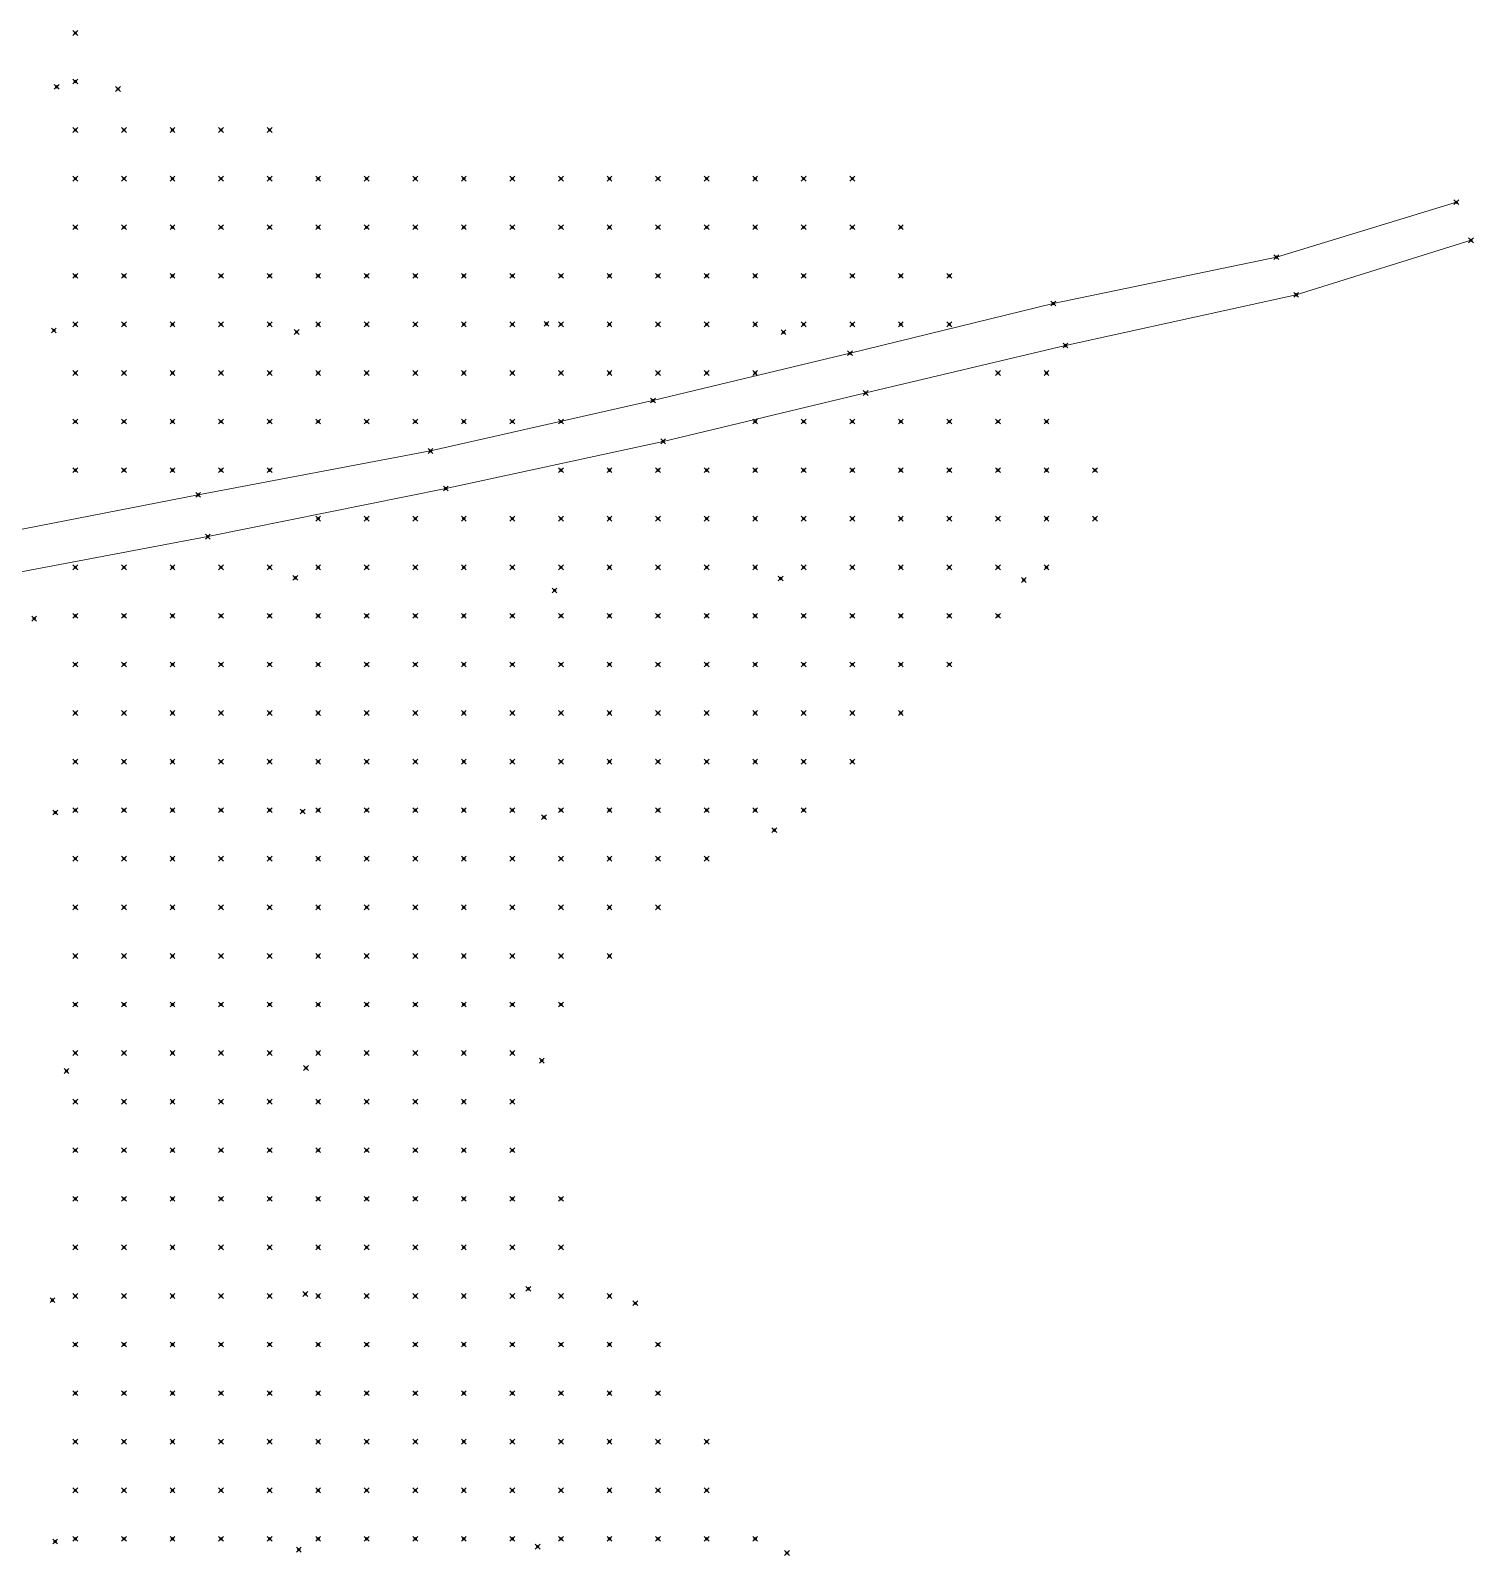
# Model space of a CAD drawing. Header units: metres. Extents: x 441556 to 446409, y 432338 to 461058.
# Drawn here: x 445916.2 to 446005.3, y 433949.2 to 434043.4 of the extents above; entities that cross this region are included whole.
import ezdxf

# ---------------------------------------------------------------- set-up
doc = ezdxf.new("R2010")
doc.units = ezdxf.units.M
doc.header["$MEASUREMENT"] = 0
doc.header["$PDMODE"] = 35
doc.header["$PDSIZE"] = 0.15
for name, color, linetype, lineweight in [('DTM-BRE-RevN_GRP_DRUM PAMANT', 2, 'Continuous', 0), ('DTM-NOK-RevN_LIDAR_co_lidar', 91, 'Continuous', 0), ('DTM-NOK-RevN_RTK', 32, 'Continuous', 0)]:
    doc.layers.add(name, color=color, linetype=linetype, lineweight=lineweight)

msp = doc.modelspace()

# ---------------------------------------------------------------- linework, layer by layer
at = {"layer": 'DTM-BRE-RevN_GRP_DRUM PAMANT'}
for p, q in [((445993.17, 434029.389, 325.339), (446004.287, 434032.781, 325.288)), ((446005.197, 434030.432, 325.224), (445994.392, 434027.061, 325.229)), ((445979.389, 434026.528, 325.02), (445993.17, 434029.389, 325.339)), ((445994.392, 434027.061, 325.229), (445980.14, 434023.937, 324.951)), ((445966.835, 434023.458, 324.558), (445979.389, 434026.528, 325.02)), ((445954.657, 434020.541, 324.44), (445966.835, 434023.458, 324.558)), ((445980.14, 434023.937, 324.951), (445967.8, 434021.005, 324.642)), ((445940.919, 434017.426, 324.207), (445954.657, 434020.541, 324.44)), ((445967.8, 434021.005, 324.642), (445955.287, 434018.016, 324.504)), ((445955.287, 434018.016, 324.504), (445941.865, 434015.106, 324.16)), ((445926.569, 434014.717, 323.95), (445940.919, 434017.426, 324.207)), ((445911.895, 434011.849, 323.585), (445926.569, 434014.717, 323.95)), ((445941.865, 434015.106, 324.16), (445927.158, 434012.135, 323.988)), ((445927.158, 434012.135, 323.988), (445912.917, 434009.455, 323.633))]:
    msp.add_line(p, q, dxfattribs=at)
at = {"layer": 'DTM-NOK-RevN_LIDAR_co_lidar'}
for p in [(445918.982, 434043.234, 323.942), (445918.982, 434040.235, 323.984), (445918.982, 434037.235, 324.032), (445921.981, 434037.235, 324.026), (445924.98, 434037.235, 324.042), (445927.98, 434037.235, 324.082), (445930.979, 434037.235, 324.092), (445918.982, 434034.236, 323.957), (445921.981, 434034.236, 323.948), (445924.98, 434034.236, 323.963), (445927.98, 434034.236, 323.98), (445930.979, 434034.236, 324.017), (445933.979, 434034.236, 324.087), (445936.978, 434034.236, 324.236), (445939.977, 434034.236, 324.233), (445942.977, 434034.236, 324.293), (445945.976, 434034.236, 324.396), (445948.976, 434034.236, 324.473), (445951.975, 434034.236, 324.574), (445954.974, 434034.236, 324.6), (445957.974, 434034.236, 324.653), (445960.973, 434034.236, 324.714), (445963.972, 434034.236, 324.743), (445966.972, 434034.236, 324.772), (445918.982, 434031.237, 323.984), (445921.981, 434031.237, 323.983), (445924.98, 434031.237, 323.989), (445927.98, 434031.237, 323.991), (445930.979, 434031.237, 324.053), (445933.979, 434031.237, 324.159), (445936.978, 434031.237, 324.219), (445939.977, 434031.237, 324.208), (445942.977, 434031.237, 324.246), (445945.976, 434031.237, 324.315), (445948.976, 434031.237, 324.371), (445951.975, 434031.237, 324.411), (445954.974, 434031.237, 324.466), (445957.974, 434031.237, 324.552), (445960.973, 434031.237, 324.607), (445963.972, 434031.237, 324.658), (445966.972, 434031.237, 324.708), (445969.971, 434031.237, 324.757), (445918.982, 434028.237, 323.988), (445921.981, 434028.237, 324.015), (445924.98, 434028.237, 323.982), (445927.98, 434028.237, 323.966), (445930.979, 434028.237, 323.983), (445933.979, 434028.237, 324.03), (445936.978, 434028.237, 324.094), (445939.977, 434028.237, 324.149), (445942.977, 434028.237, 324.226), (445945.976, 434028.237, 324.228), (445948.976, 434028.237, 324.264), (445951.975, 434028.237, 324.279), (445954.974, 434028.237, 324.375), (445957.974, 434028.237, 324.393), (445960.973, 434028.237, 324.476), (445963.972, 434028.237, 324.572), (445966.972, 434028.237, 324.734), (445969.971, 434028.237, 324.776), (445972.971, 434028.237, 324.846), (445918.982, 434025.238, 323.874), (445921.981, 434025.238, 323.871), (445924.98, 434025.238, 323.878), (445927.98, 434025.238, 323.886), (445930.979, 434025.238, 323.894), (445933.979, 434025.238, 323.951), (445936.978, 434025.238, 324.03), (445939.977, 434025.238, 324.089), (445942.977, 434025.238, 324.145), (445945.976, 434025.238, 324.2), (445948.976, 434025.238, 324.244), (445951.975, 434025.238, 324.279), (445954.974, 434025.238, 324.358), (445957.974, 434025.238, 324.375), (445960.973, 434025.238, 324.448), (445963.972, 434025.238, 324.547), (445966.972, 434025.238, 324.625), (445969.971, 434025.238, 324.713), (445972.971, 434025.238, 324.861), (445918.982, 434022.238, 323.785), (445921.981, 434022.238, 323.805), (445924.98, 434022.238, 323.798), (445927.98, 434022.238, 323.835), (445930.979, 434022.238, 323.872), (445933.979, 434022.238, 323.978), (445936.978, 434022.238, 324.049), (445939.977, 434022.238, 324.198), (445942.977, 434022.238, 324.15), (445945.976, 434022.238, 324.192), (445948.976, 434022.238, 324.252), (445951.975, 434022.238, 324.332), (445954.974, 434022.238, 324.401), (445957.974, 434022.238, 324.44), (445960.973, 434022.238, 324.489), (445975.97, 434022.238, 324.869), (445978.969, 434022.238, 324.957), (445918.982, 434019.239, 323.686), (445921.981, 434019.239, 323.793), (445924.98, 434019.239, 323.84), (445927.98, 434019.239, 323.851), (445930.979, 434019.239, 323.951), (445933.979, 434019.239, 324.003), (445936.978, 434019.239, 324.045), (445939.977, 434019.239, 324.135), (445942.977, 434019.239, 324.209), (445945.976, 434019.239, 324.288), (445948.976, 434019.239, 324.322), (445960.973, 434019.239, 324.432), (445963.972, 434019.239, 324.475), (445966.972, 434019.239, 324.541), (445969.971, 434019.239, 324.636), (445972.971, 434019.239, 324.736), (445975.97, 434019.239, 324.836), (445978.969, 434019.239, 324.896), (445918.982, 434016.24, 323.631), (445921.981, 434016.24, 323.778), (445924.98, 434016.24, 323.899), (445927.98, 434016.24, 323.98), (445930.979, 434016.24, 324.086), (445948.976, 434016.24, 324.335), (445951.975, 434016.24, 324.368), (445954.974, 434016.24, 324.448), (445957.974, 434016.24, 324.451), (445960.973, 434016.24, 324.452), (445963.972, 434016.24, 324.443), (445966.972, 434016.24, 324.565), (445969.971, 434016.24, 324.636), (445972.971, 434016.24, 324.721), (445975.97, 434016.24, 324.788), (445978.969, 434016.24, 324.824), (445981.969, 434016.24, 324.847), (445933.979, 434013.24, 323.985), (445936.978, 434013.24, 324.029), (445939.977, 434013.24, 324.136), (445942.977, 434013.24, 324.16), (445945.976, 434013.24, 324.21), (445948.976, 434013.24, 324.251), (445951.975, 434013.24, 324.216), (445954.974, 434013.24, 324.329), (445957.974, 434013.24, 324.387), (445960.973, 434013.24, 324.358), (445963.972, 434013.24, 324.435), (445966.972, 434013.24, 324.507), (445969.971, 434013.24, 324.59), (445972.971, 434013.24, 324.615), (445975.97, 434013.24, 324.648), (445978.969, 434013.24, 324.741), (445981.969, 434013.24, 324.804), (445918.982, 434010.241, 323.482), (445921.981, 434010.241, 323.629), (445924.98, 434010.241, 323.762), (445927.98, 434010.241, 323.791), (445930.979, 434010.241, 323.844), (445933.979, 434010.241, 323.942), (445936.978, 434010.241, 324.002), (445939.977, 434010.241, 324.121), (445942.977, 434010.241, 324.14), (445945.976, 434010.241, 324.203), (445948.976, 434010.241, 324.201), (445951.975, 434010.241, 324.229), (445954.974, 434010.241, 324.279), (445957.974, 434010.241, 324.332), (445960.973, 434010.241, 324.36), (445963.972, 434010.241, 324.403), (445966.972, 434010.241, 324.432), (445969.971, 434010.241, 324.468), (445972.971, 434010.241, 324.538), (445975.97, 434010.241, 324.604), (445978.969, 434010.241, 324.702), (445918.982, 434007.241, 323.345), (445921.981, 434007.241, 323.449), (445924.98, 434007.241, 323.611), (445927.98, 434007.241, 323.699), (445930.979, 434007.241, 323.842), (445933.979, 434007.241, 323.911), (445936.978, 434007.241, 323.961), (445939.977, 434007.241, 324.064), (445942.977, 434007.241, 324.1), (445945.976, 434007.241, 324.157), (445948.976, 434007.241, 324.196), (445951.975, 434007.241, 324.224), (445954.974, 434007.241, 324.214), (445957.974, 434007.241, 324.241), (445960.973, 434007.241, 324.283), (445963.972, 434007.241, 324.358), (445966.972, 434007.241, 324.401), (445969.971, 434007.241, 324.473), (445972.971, 434007.241, 324.557), (445975.97, 434007.241, 324.641), (445918.982, 434004.242, 323.351), (445921.981, 434004.242, 323.414), (445924.98, 434004.242, 323.553), (445927.98, 434004.242, 323.638), (445930.979, 434004.242, 323.797), (445933.979, 434004.242, 323.857), (445936.978, 434004.242, 323.905), (445939.977, 434004.242, 323.983), (445942.977, 434004.242, 324.005), (445945.976, 434004.242, 324.058), (445948.976, 434004.242, 324.107), (445951.975, 434004.242, 324.151), (445954.974, 434004.242, 324.226), (445957.974, 434004.242, 324.275), (445960.973, 434004.242, 324.324), (445963.972, 434004.242, 324.379), (445966.972, 434004.242, 324.406), (445969.971, 434004.242, 324.481), (445972.971, 434004.242, 324.55), (445918.982, 434001.243, 323.368), (445921.981, 434001.243, 323.418), (445924.98, 434001.243, 323.486), (445927.98, 434001.243, 323.565), (445930.979, 434001.243, 323.698), (445933.979, 434001.243, 323.79), (445936.978, 434001.243, 323.851), (445939.977, 434001.243, 323.932), (445942.977, 434001.243, 324.011), (445945.976, 434001.243, 324.089), (445948.976, 434001.243, 324.106), (445951.975, 434001.243, 324.18), (445954.974, 434001.243, 324.272), (445957.974, 434001.243, 324.249), (445960.973, 434001.243, 324.252), (445963.972, 434001.243, 324.327), (445966.972, 434001.243, 324.377), (445969.971, 434001.243, 324.501), (445918.982, 433998.243, 323.422), (445921.981, 433998.243, 323.462), (445924.98, 433998.243, 323.491), (445927.98, 433998.243, 323.587), (445930.979, 433998.243, 323.709), (445933.979, 433998.243, 323.805), (445936.978, 433998.243, 323.894), (445939.977, 433998.243, 323.943), (445942.977, 433998.243, 324.055), (445945.976, 433998.243, 324.039), (445948.976, 433998.243, 324.059), (445951.975, 433998.243, 324.121), (445954.974, 433998.243, 324.168), (445957.974, 433998.243, 324.218), (445960.973, 433998.243, 324.252), (445963.972, 433998.243, 324.332), (445966.972, 433998.243, 324.431), (445918.982, 433995.244, 323.536), (445921.981, 433995.244, 323.61), (445924.98, 433995.244, 323.627), (445927.98, 433995.244, 323.639), (445930.979, 433995.244, 323.63), (445933.979, 433995.244, 323.694), (445936.978, 433995.244, 323.725), (445939.977, 433995.244, 323.806), (445942.977, 433995.244, 323.888), (445945.976, 433995.244, 323.942), (445948.976, 433995.244, 324.036), (445951.975, 433995.244, 324.071), (445954.974, 433995.244, 324.077), (445957.974, 433995.244, 324.145), (445960.973, 433995.244, 324.203), (445963.972, 433995.244, 324.246), (445918.982, 433992.245, 323.498), (445921.981, 433992.245, 323.535), (445924.98, 433992.245, 323.553), (445927.98, 433992.245, 323.59), (445930.979, 433992.245, 323.601), (445933.979, 433992.245, 323.662), (445936.978, 433992.245, 323.712), (445939.977, 433992.245, 323.783), (445942.977, 433992.245, 323.826), (445945.976, 433992.245, 323.882), (445948.976, 433992.245, 323.981), (445951.975, 433992.245, 323.983), (445954.974, 433992.245, 323.991), (445957.974, 433992.245, 324.064), (445918.982, 433989.245, 323.477), (445921.981, 433989.245, 323.492), (445924.98, 433989.245, 323.538), (445927.98, 433989.245, 323.571), (445930.979, 433989.245, 323.584), (445933.979, 433989.245, 323.631), (445936.978, 433989.245, 323.673), (445939.977, 433989.245, 323.73), (445942.977, 433989.245, 323.754), (445945.976, 433989.245, 323.808), (445948.976, 433989.245, 323.836), (445951.975, 433989.245, 323.908), (445954.974, 433989.245, 323.977), (445918.982, 433986.246, 323.44), (445921.981, 433986.246, 323.477), (445924.98, 433986.246, 323.526), (445927.98, 433986.246, 323.566), (445930.979, 433986.246, 323.569), (445933.979, 433986.246, 323.59), (445936.978, 433986.246, 323.644), (445939.977, 433986.246, 323.715), (445942.977, 433986.246, 323.769), (445945.976, 433986.246, 323.841), (445948.976, 433986.246, 323.881), (445951.975, 433986.246, 323.951), (445918.982, 433983.246, 323.419), (445921.981, 433983.246, 323.466), (445924.98, 433983.246, 323.534), (445927.98, 433983.246, 323.555), (445930.979, 433983.246, 323.593), (445933.979, 433983.246, 323.648), (445936.978, 433983.246, 323.707), (445939.977, 433983.246, 323.75), (445942.977, 433983.246, 323.787), (445945.976, 433983.246, 323.785), (445948.976, 433983.246, 323.803), (445918.982, 433980.247, 323.488), (445921.981, 433980.247, 323.49), (445924.98, 433980.247, 323.519), (445927.98, 433980.247, 323.522), (445930.979, 433980.247, 323.576), (445933.979, 433980.247, 323.581), (445936.978, 433980.247, 323.571), (445939.977, 433980.247, 323.578), (445942.977, 433980.247, 323.616), (445945.976, 433980.247, 323.631), (445918.982, 433977.248, 323.354), (445921.981, 433977.248, 323.329), (445924.98, 433977.248, 323.341), (445927.98, 433977.248, 323.364), (445930.979, 433977.248, 323.411), (445933.979, 433977.248, 323.467), (445936.978, 433977.248, 323.475), (445939.977, 433977.248, 323.515), (445942.977, 433977.248, 323.543), (445945.976, 433977.248, 323.566), (445918.982, 433974.248, 323.243), (445921.981, 433974.248, 323.281), (445924.98, 433974.248, 323.3), (445927.98, 433974.248, 323.337), (445930.979, 433974.248, 323.35), (445933.979, 433974.248, 323.378), (445936.978, 433974.248, 323.435), (445939.977, 433974.248, 323.466), (445942.977, 433974.248, 323.509), (445945.976, 433974.248, 323.546), (445918.982, 433971.249, 323.233), (445921.981, 433971.249, 323.261), (445924.98, 433971.249, 323.281), (445927.98, 433971.249, 323.3), (445930.979, 433971.249, 323.342), (445933.979, 433971.249, 323.37), (445936.978, 433971.249, 323.414), (445939.977, 433971.249, 323.45), (445942.977, 433971.249, 323.504), (445945.976, 433971.249, 323.532), (445948.976, 433971.249, 323.571), (445918.982, 433968.249, 323.236), (445921.981, 433968.249, 323.238), (445924.98, 433968.249, 323.249), (445927.98, 433968.249, 323.276), (445930.979, 433968.249, 323.314), (445933.979, 433968.249, 323.353), (445936.978, 433968.249, 323.396), (445939.977, 433968.249, 323.431), (445942.977, 433968.249, 323.474), (445945.976, 433968.249, 323.512), (445948.976, 433968.249, 323.523), (445918.982, 433965.25, 323.184), (445921.981, 433965.25, 323.193), (445924.98, 433965.25, 323.22), (445927.98, 433965.25, 323.223), (445930.979, 433965.25, 323.263), (445933.979, 433965.25, 323.294), (445936.978, 433965.25, 323.326), (445939.977, 433965.25, 323.36), (445942.977, 433965.25, 323.411), (445945.976, 433965.25, 323.44), (445948.976, 433965.25, 323.475), (445951.975, 433965.25, 323.499), (445918.982, 433962.251, 323.129), (445921.981, 433962.251, 323.163), (445924.98, 433962.251, 323.214), (445927.98, 433962.251, 323.223), (445930.979, 433962.251, 323.264), (445933.979, 433962.251, 323.283), (445936.978, 433962.251, 323.293), (445939.977, 433962.251, 323.34), (445942.977, 433962.251, 323.38), (445945.976, 433962.251, 323.417), (445948.976, 433962.251, 323.431), (445951.975, 433962.251, 323.447), (445954.974, 433962.251, 323.496), (445918.982, 433959.251, 323.114), (445921.981, 433959.251, 323.148), (445924.98, 433959.251, 323.147), (445927.98, 433959.251, 323.174), (445930.979, 433959.251, 323.183), (445933.979, 433959.251, 323.223), (445936.978, 433959.251, 323.245), (445939.977, 433959.251, 323.288), (445942.977, 433959.251, 323.347), (445945.976, 433959.251, 323.363), (445948.976, 433959.251, 323.386), (445951.975, 433959.251, 323.433), (445954.974, 433959.251, 323.501), (445918.982, 433956.252, 323.056), (445921.981, 433956.252, 323.13), (445924.98, 433956.252, 323.126), (445927.98, 433956.252, 323.191), (445930.979, 433956.252, 323.205), (445933.979, 433956.252, 323.217), (445936.978, 433956.252, 323.276), (445939.977, 433956.252, 323.302), (445942.977, 433956.252, 323.33), (445945.976, 433956.252, 323.329), (445948.976, 433956.252, 323.374), (445951.975, 433956.252, 323.412), (445954.974, 433956.252, 323.478), (445957.974, 433956.252, 323.523), (445918.982, 433953.253, 323.08), (445921.981, 433953.253, 323.141), (445924.98, 433953.253, 323.188), (445927.98, 433953.253, 323.231), (445930.979, 433953.253, 323.191), (445933.979, 433953.253, 323.208), (445936.978, 433953.253, 323.225), (445939.977, 433953.253, 323.294), (445942.977, 433953.253, 323.335), (445945.976, 433953.253, 323.371), (445948.976, 433953.253, 323.419), (445951.975, 433953.253, 323.447), (445954.974, 433953.253, 323.5), (445957.974, 433953.253, 323.534), (445918.982, 433950.253, 323.092), (445921.981, 433950.253, 323.109), (445924.98, 433950.253, 323.167), (445927.98, 433950.253, 323.226), (445930.979, 433950.253, 323.227), (445933.979, 433950.253, 323.253), (445936.978, 433950.253, 323.252), (445939.977, 433950.253, 323.385), (445942.977, 433950.253, 323.441), (445945.976, 433950.253, 323.503), (445948.976, 433950.253, 323.498), (445951.975, 433950.253, 323.518), (445954.974, 433950.253, 323.546), (445957.974, 433950.253, 323.538), (445960.973, 433950.253, 323.571)]:
    msp.add_point(p, dxfattribs=at)
at = {"layer": 'DTM-NOK-RevN_RTK'}
for p in [(445917.828, 434039.903, 323.956), (445921.611, 434039.772, 324.036), (446004.287, 434032.781, 325.288), (446005.197, 434030.432, 325.224), (445993.17, 434029.389, 325.339), (445994.392, 434027.061, 325.229), (445979.389, 434026.528, 325.02), (445917.652, 434024.864, 323.868), (445948.08, 434025.275, 324.22), (445932.647, 434024.768, 323.91), (445962.722, 434024.755, 324.481), (445980.14, 434023.937, 324.951), (445966.835, 434023.458, 324.558), (445954.657, 434020.541, 324.44), (445967.8, 434021.005, 324.642), (445940.919, 434017.426, 324.207), (445955.287, 434018.016, 324.504), (445926.569, 434014.717, 323.95), (445941.865, 434015.106, 324.16), (445927.158, 434012.135, 323.988), (445932.564, 434009.592, 323.93), (445962.552, 434009.549, 324.349), (445977.571, 434009.457, 324.644), (445948.58, 434008.811, 324.174), (445916.431, 434007.072, 323.484), (445917.739, 433995.1, 323.584), (445933.016, 433995.166, 323.632), (445947.931, 433994.811, 323.98), (445962.155, 433994.011, 324.188), (445947.795, 433979.773, 323.679), (445918.432, 433979.136, 323.488), (445933.228, 433979.327, 323.516), (445946.966, 433965.688, 323.479), (445917.562, 433964.988, 323.145), (445933.184, 433965.366, 323.243), (445953.569, 433964.801, 323.532), (445917.732, 433950.091, 323.061), (445932.781, 433949.591, 323.333), (445947.54, 433949.77, 323.475), (445962.939, 433949.375, 323.559)]:
    msp.add_point(p, dxfattribs=at)

doc.saveas('drawing.dxf')
